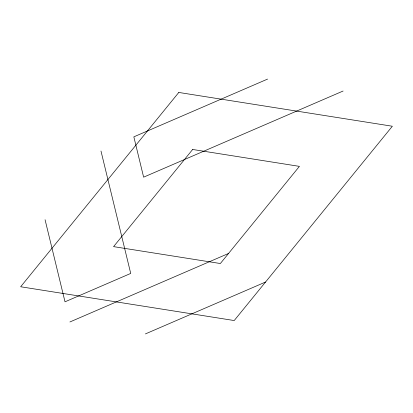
<?xml version="1.0" encoding="UTF-8"?>
<svg xmlns="http://www.w3.org/2000/svg" width="413" height="413" viewBox="0 0 413 413"><rect width="100%" height="100%" fill="white"/><g stroke="black" fill="none" stroke-linecap="round" stroke-linejoin="round"><path stroke-width="0.62" d="M267.588 79.084L133.838 136.848L143.631 177.167L343.089 91.03M69.911 321.97L228.544 253.463M145.412 333.916L265.554 282.033M100.984 151.034L130.72 273.432L65.011 301.81L45.069 219.731M178.793 92.455L20.65 286.761L234.207 320.545L392.35 126.239L178.793 92.455M192.644 149.475L113.575 246.628L220.356 263.525L299.425 166.372L192.644 149.475"/></g></svg>
